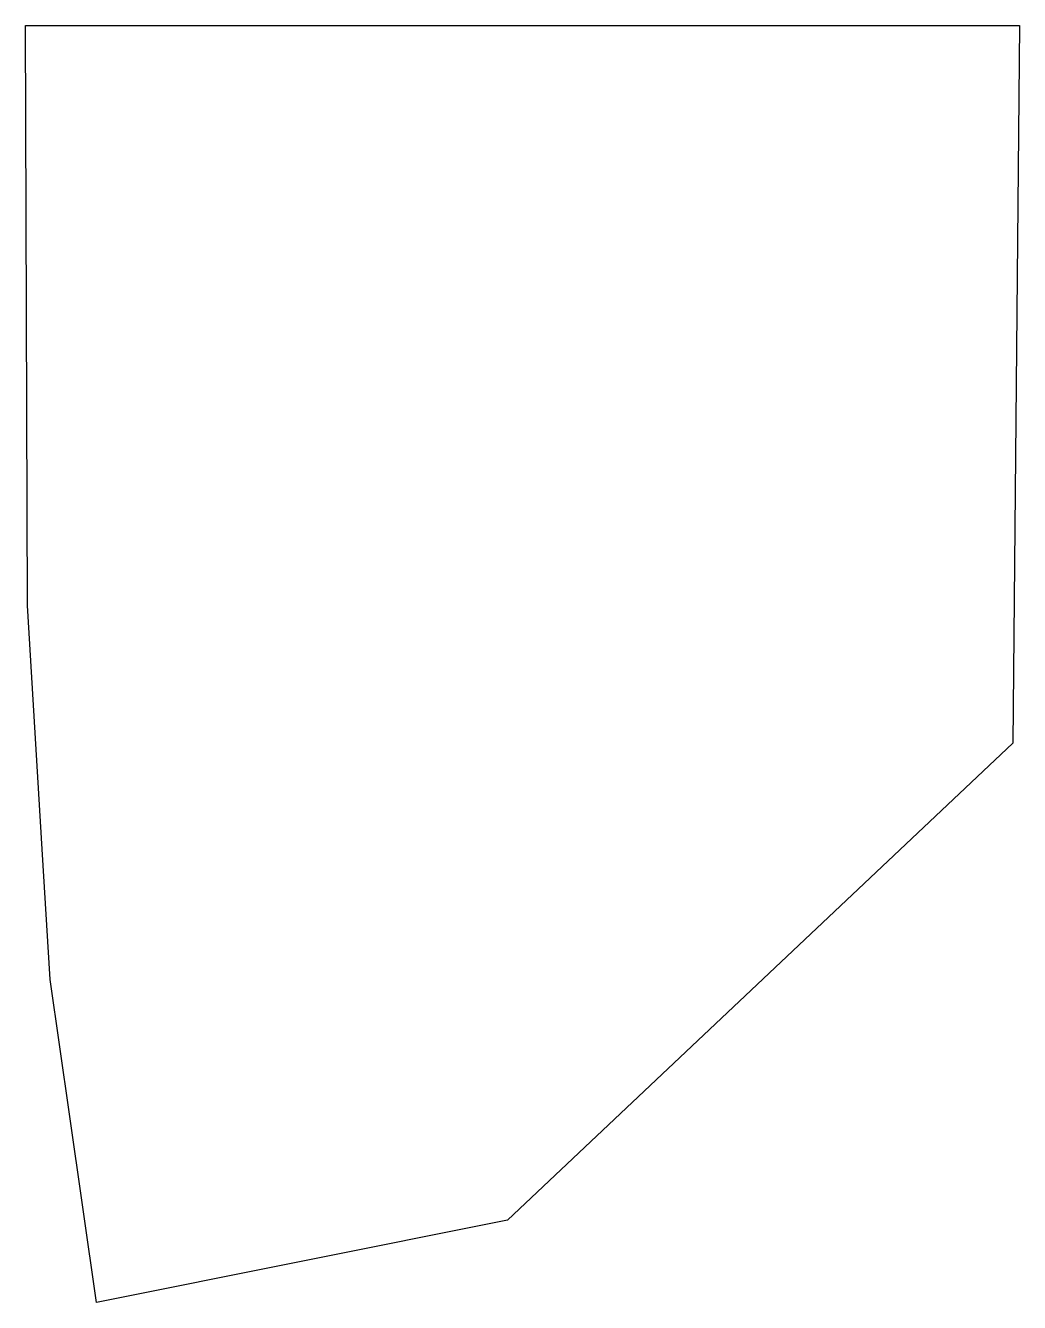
# Model space of a CAD drawing. Header units: metres. Extents: x 59345.4 to 59360, y 213681.3 to 213700.
import ezdxf

# ---------------------------------------------------------------- set-up
doc = ezdxf.new("R2010")
doc.units = ezdxf.units.M
doc.layers.get('0').update_dxf_attribs({"color": 1, "linetype": 'CONTINUOUS'})

msp = doc.modelspace()

# ---------------------------------------------------------------- linework, layer by layer
msp.add_polyline3d([(59346.085, 213684.056, 504), (59345.802, 213686.025, 504), (59345.685, 213687.938, 504), (59345.468, 213691.504, 504), (59345.448, 213697.213, 504), (59345.44, 213700, 504), (59360, 213700, 504), (59359.905, 213689.49, 504), (59352.5, 213682.5, 504), (59346.481, 213681.296, 504), (59346.085, 213684.056, 504)], close=True)

doc.saveas('drawing.dxf')
